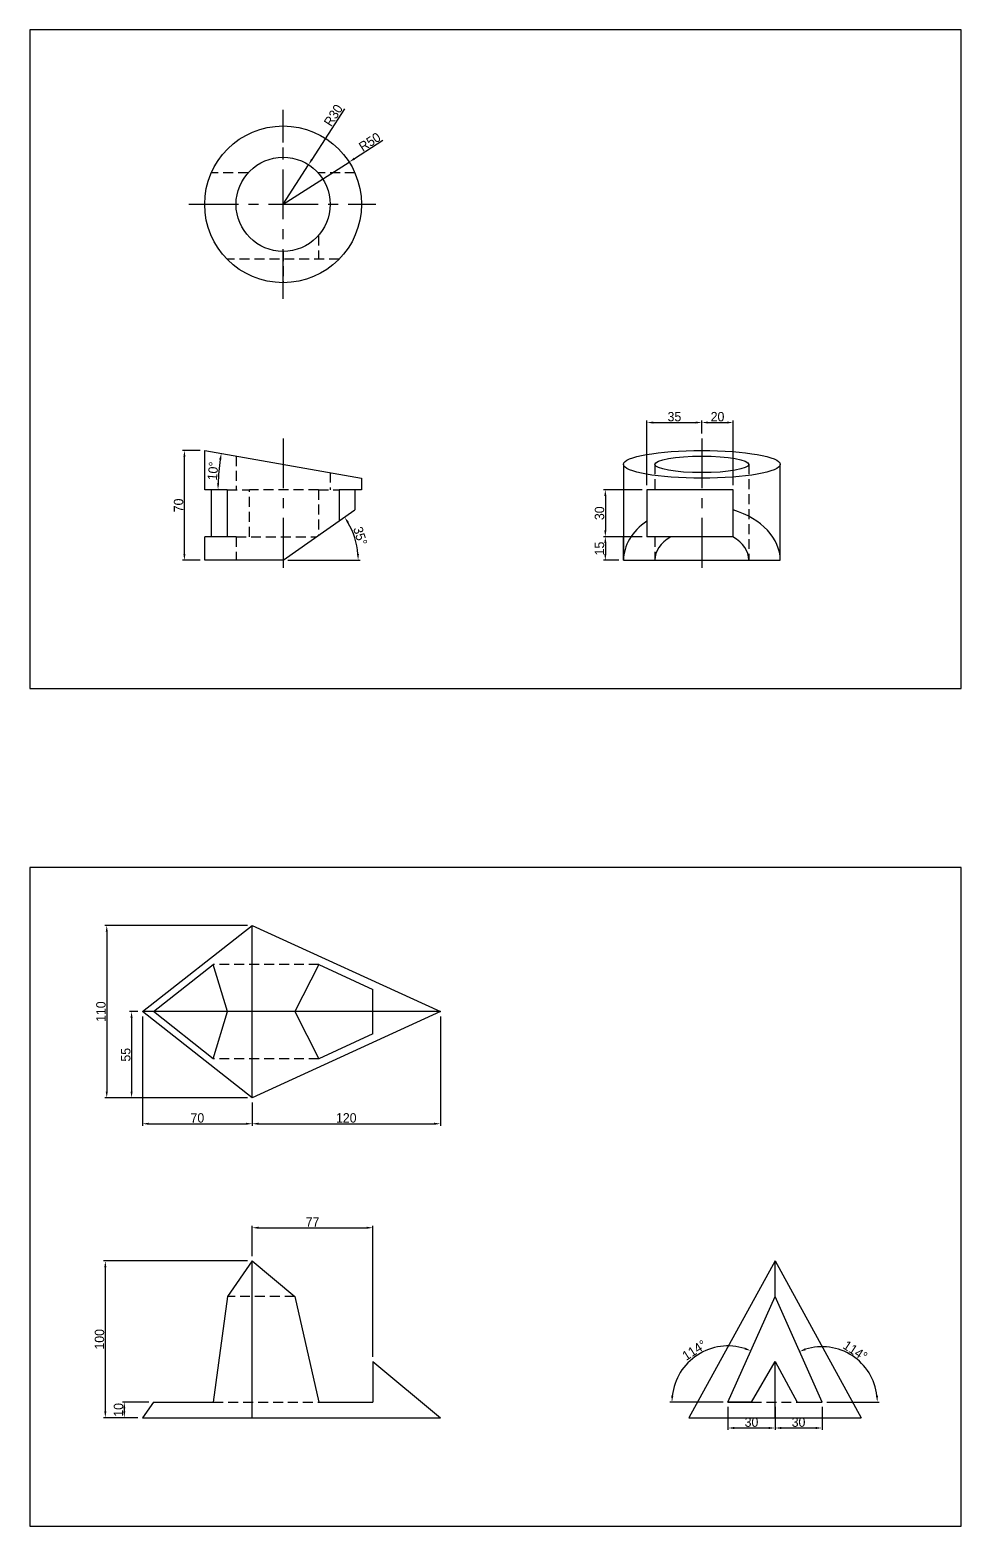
# Model space of a CAD drawing. Header units: millimetres. Extents: x 0 to 3581, y 939 to 3462.
# Drawn here: x 2987 to 3581, y 939 to 1894 of the extents above; entities that cross this region are included whole.
import ezdxf

# ---------------------------------------------------------------- set-up
doc = ezdxf.new("R2010")
doc.units = ezdxf.units.MM
doc.linetypes.add('CENTER', pattern=[50.8, 31.75, -6.35, 6.35, -6.35])
doc.linetypes.add('HIDDEN', pattern=[9.525, 6.35, -3.175])
for name, color, linetype in [('center', 3, 'CENTER'), ('dim', 1, 'Continuous'), ('hidden', 2, 'HIDDEN'), ('model', 7, 'Continuous')]:
    doc.layers.add(name, color=color, linetype=linetype)
doc.styles.get("Standard").update_dxf_attribs({"font": ''})
doc.styles.get('Standard').set_extended_font_data('Gulim')
doc.dimstyles.new('ISO-25', dxfattribs={"dimtxt": 6, "dimasz": 4, "dimexe": 1.25, "dimexo": 3, "dimtad": 1, "dimtxsty": 'Standard', "dimcen": 2.5, "dimadec": 0, "dimazin": 0, "dimtfac": 1, "dimtmove": 0, "dimatfit": 3, "dimfxl": 1, "dimarcsym": 0})

# ---------------------------------------------------------------- blocks, each defined once
blk = doc.blocks.new('*D169')
at = {"layer": 'Defpoints', "color": 0, "transparency": 16777216}
for p in [(3190.46, 1809.28), (3148.35, 1782.32)]:
    blk.add_point(p, dxfattribs=at)
at = {"layer": 'dim', "color": 0, "lineweight": -2, "transparency": 16777216}
for p, q in [((3211.86, 1822.98), (3193.83, 1811.44)), ((3148.35, 1782.32), (3190.46, 1809.28))]:
    blk.add_line(p, q, dxfattribs=at)
at = {"layer": 'dim', "color": 0, "transparency": 16777216}
blk.add_solid([(3193.47, 1812), (3194.19, 1810.88), (3190.46, 1809.28)], dxfattribs=at)
at = {"layer": 'dim', "color": 0, "transparency": 16777216, "insert": (3203.62, 1822.11), "char_height": 6, "attachment_point": 5, "rotation": 32.63195}
blk.add_mtext('R50', dxfattribs=at)
blk = doc.blocks.new('*D170')
at = {"layer": 'Defpoints', "color": 0, "transparency": 16777216}
for p in [(3164.56, 1807.56), (3148.35, 1782.32)]:
    blk.add_point(p, dxfattribs=at)
at = {"layer": 'dim', "color": 0, "lineweight": -2, "transparency": 16777216}
for p, q in [((3187.53, 1843.32), (3166.72, 1810.93)), ((3148.35, 1782.32), (3164.56, 1807.56))]:
    blk.add_line(p, q, dxfattribs=at)
at = {"layer": 'dim', "color": 0, "transparency": 16777216}
blk.add_solid([(3166.16, 1811.29), (3167.28, 1810.57), (3164.56, 1807.56)], dxfattribs=at)
at = {"layer": 'dim', "color": 0, "transparency": 16777216, "insert": (3180.41, 1839.09), "char_height": 6, "attachment_point": 5, "rotation": 57.28806}
blk.add_mtext('R30', dxfattribs=at)
blk = doc.blocks.new('*D171')
at = {"layer": 'Defpoints', "color": 0, "transparency": 16777216}
for p in [(3098.35, 1625.28), (3107.73, 1615.75), (3198.35, 1607.64), (3112.64, 1600.28), (3126.93, 1600.28)]:
    blk.add_point(p, dxfattribs=at)
at = {"layer": 'dim', "color": 0, "lineweight": -2, "transparency": 16777216}
blk.add_line((3109.64, 1600.28), (3105.58, 1600.28), dxfattribs=at)
blk.add_arc((3240.13, 1600.28), 133.3, 171.71935, 178.28065, dxfattribs=at)
at = {"layer": 'dim', "color": 0, "transparency": 16777216}
for points in [[(3107.56, 1619.58), (3108.88, 1619.37), (3108.86, 1623.42)], [(3107.56, 1604.27), (3106.22, 1604.29), (3106.83, 1600.28)]]:
    blk.add_solid(points, dxfattribs=at)
at = {"layer": 'dim', "color": 0, "transparency": 16777216, "insert": (3103.64, 1612.22), "char_height": 6, "attachment_point": 5, "rotation": 85}
blk.add_mtext('10°', dxfattribs=at)
blk = doc.blocks.new('*D172')
at = {"layer": 'Defpoints', "color": 0, "transparency": 16777216}
for p in [(3194.18, 1587.36), (3195.25, 1564.96), (3098.35, 1555.28), (3148.35, 1555.28), (3148.35, 1555.28)]:
    blk.add_point(p, dxfattribs=at)
at = {"layer": 'dim', "color": 0, "lineweight": -2, "transparency": 16777216}
blk.add_line((3151.35, 1555.28), (3197.49, 1555.28), dxfattribs=at)
blk.add_arc((3148.35, 1555.28), 47.89, 4.78695, 30.21305, dxfattribs=at)
at = {"layer": 'dim', "color": 0, "transparency": 16777216}
for points in [[(3189.17, 1579.02), (3190.3, 1579.73), (3187.58, 1582.75)], [(3196.74, 1559.3), (3195.41, 1559.24), (3196.24, 1555.28)]]:
    blk.add_solid(points, dxfattribs=at)
at = {"layer": 'dim', "color": 0, "transparency": 16777216, "insert": (3197.55, 1570.79), "char_height": 6, "attachment_point": 5, "rotation": 287.5}
blk.add_mtext('35°', dxfattribs=at)
blk = doc.blocks.new('*D173')
at = {"layer": 'Defpoints', "color": 0, "transparency": 16777216}
for p in [(3085.38, 1625.28), (3098.35, 1625.28), (3098.35, 1555.28)]:
    blk.add_point(p, dxfattribs=at)
at = {"layer": 'dim', "color": 0, "lineweight": -2, "transparency": 16777216}
for p, q in [((3095.35, 1625.28), (3084.13, 1625.28)), ((3085.38, 1559.28), (3085.38, 1621.28)), ((3095.35, 1555.28), (3084.13, 1555.28))]:
    blk.add_line(p, q, dxfattribs=at)
at = {"layer": 'dim', "color": 0, "transparency": 16777216}
for points in [[(3084.72, 1621.28), (3086.05, 1621.28), (3085.38, 1625.28)], [(3084.72, 1559.28), (3086.05, 1559.28), (3085.38, 1555.28)]]:
    blk.add_solid(points, dxfattribs=at)
at = {"layer": 'dim', "color": 0, "transparency": 16777216, "insert": (3081.68, 1590.28), "char_height": 6, "attachment_point": 5, "rotation": 90}
blk.add_mtext('70', dxfattribs=at)
blk = doc.blocks.new('*D174')
at = {"layer": 'Defpoints', "color": 0, "transparency": 16777216}
for p in [(3415.46, 1643.13), (3415.46, 1633.05), (3380.46, 1600.28)]:
    blk.add_point(p, dxfattribs=at)
at = {"layer": 'dim', "color": 0, "lineweight": -2, "transparency": 16777216}
for p, q in [((3380.46, 1603.28), (3380.46, 1644.38)), ((3384.46, 1643.13), (3411.46, 1643.13)), ((3415.46, 1636.05), (3415.46, 1644.38))]:
    blk.add_line(p, q, dxfattribs=at)
at = {"layer": 'dim', "color": 0, "transparency": 16777216}
for points in [[(3384.46, 1643.8), (3384.46, 1642.47), (3380.46, 1643.13)], [(3411.46, 1643.8), (3411.46, 1642.47), (3415.46, 1643.13)]]:
    blk.add_solid(points, dxfattribs=at)
at = {"layer": 'dim', "color": 0, "transparency": 16777216, "insert": (3397.96, 1646.84), "char_height": 6, "attachment_point": 5}
blk.add_mtext('35', dxfattribs=at)
blk = doc.blocks.new('*D175')
at = {"layer": 'Defpoints', "color": 0, "transparency": 16777216}
for p in [(3435.46, 1643.13), (3415.46, 1633.05), (3435.46, 1600.28)]:
    blk.add_point(p, dxfattribs=at)
at = {"layer": 'dim', "color": 0, "lineweight": -2, "transparency": 16777216}
for p, q in [((3415.46, 1636.05), (3415.46, 1644.38)), ((3419.46, 1643.13), (3431.46, 1643.13)), ((3435.46, 1603.28), (3435.46, 1644.38))]:
    blk.add_line(p, q, dxfattribs=at)
at = {"layer": 'dim', "color": 0, "transparency": 16777216}
for points in [[(3419.46, 1643.8), (3419.46, 1642.47), (3415.46, 1643.13)], [(3431.46, 1643.8), (3431.46, 1642.47), (3435.46, 1643.13)]]:
    blk.add_solid(points, dxfattribs=at)
at = {"layer": 'dim', "color": 0, "transparency": 16777216, "insert": (3425.46, 1646.84), "char_height": 6, "attachment_point": 5}
blk.add_mtext('20', dxfattribs=at)
blk = doc.blocks.new('*D176')
at = {"layer": 'Defpoints', "color": 0, "transparency": 16777216}
for p in [(3380.46, 1600.28), (3353.9, 1570.28), (3380.46, 1570.28)]:
    blk.add_point(p, dxfattribs=at)
at = {"layer": 'dim', "color": 0, "lineweight": -2, "transparency": 16777216}
for p, q in [((3377.46, 1600.28), (3352.65, 1600.28)), ((3353.9, 1596.28), (3353.9, 1574.28)), ((3377.46, 1570.28), (3352.65, 1570.28))]:
    blk.add_line(p, q, dxfattribs=at)
at = {"layer": 'dim', "color": 0, "transparency": 16777216}
for points in [[(3353.23, 1596.28), (3354.57, 1596.28), (3353.9, 1600.28)], [(3353.23, 1574.28), (3354.57, 1574.28), (3353.9, 1570.28)]]:
    blk.add_solid(points, dxfattribs=at)
at = {"layer": 'dim', "color": 0, "transparency": 16777216, "insert": (3350.2, 1585.28), "char_height": 6, "attachment_point": 5, "rotation": 90}
blk.add_mtext('30', dxfattribs=at)
blk = doc.blocks.new('*D177')
at = {"layer": 'Defpoints', "color": 0, "transparency": 16777216}
for p in [(3380.46, 1570.28), (3353.9, 1555.28), (3365.46, 1555.28)]:
    blk.add_point(p, dxfattribs=at)
at = {"layer": 'dim', "color": 0, "lineweight": -2, "transparency": 16777216}
for p, q in [((3377.46, 1570.28), (3352.65, 1570.28)), ((3353.9, 1566.28), (3353.9, 1559.28)), ((3362.46, 1555.28), (3352.65, 1555.28))]:
    blk.add_line(p, q, dxfattribs=at)
at = {"layer": 'dim', "color": 0, "transparency": 16777216}
for points in [[(3353.23, 1566.28), (3354.57, 1566.28), (3353.9, 1570.28)], [(3353.23, 1559.28), (3354.57, 1559.28), (3353.9, 1555.28)]]:
    blk.add_solid(points, dxfattribs=at)
at = {"layer": 'dim', "color": 0, "transparency": 16777216, "insert": (3350.19, 1562.78), "char_height": 6, "attachment_point": 5, "rotation": 90}
blk.add_mtext('15', dxfattribs=at)
blk = doc.blocks.new('*D178')
at = {"layer": 'Defpoints', "color": 0, "transparency": 16777216}
for p in [(3128.65, 1322.37), (3035.85, 1212.37), (3128.65, 1212.37)]:
    blk.add_point(p, dxfattribs=at)
at = {"layer": 'dim', "color": 0, "lineweight": -2, "transparency": 16777216}
for p, q in [((3125.65, 1322.37), (3034.6, 1322.37)), ((3035.85, 1318.37), (3035.85, 1216.37)), ((3125.65, 1212.37), (3034.6, 1212.37))]:
    blk.add_line(p, q, dxfattribs=at)
at = {"layer": 'dim', "color": 0, "transparency": 16777216}
for points in [[(3035.18, 1318.37), (3036.52, 1318.37), (3035.85, 1322.37)], [(3035.18, 1216.37), (3036.52, 1216.37), (3035.85, 1212.37)]]:
    blk.add_solid(points, dxfattribs=at)
at = {"layer": 'dim', "color": 0, "transparency": 16777216, "insert": (3032.14, 1267.37), "char_height": 6, "attachment_point": 5, "rotation": 90}
blk.add_mtext('110', dxfattribs=at)
blk = doc.blocks.new('*D179')
at = {"layer": 'Defpoints', "color": 0, "transparency": 16777216}
for p in [(3058.65, 1267.37), (3051.68, 1212.37), (3128.65, 1212.37)]:
    blk.add_point(p, dxfattribs=at)
at = {"layer": 'dim', "color": 0, "lineweight": -2, "transparency": 16777216}
for p, q in [((3055.65, 1267.37), (3050.43, 1267.37)), ((3051.68, 1263.37), (3051.68, 1216.37)), ((3125.65, 1212.37), (3050.43, 1212.37))]:
    blk.add_line(p, q, dxfattribs=at)
at = {"layer": 'dim', "color": 0, "transparency": 16777216}
for points in [[(3051.01, 1263.37), (3052.34, 1263.37), (3051.68, 1267.37)], [(3051.01, 1216.37), (3052.34, 1216.37), (3051.68, 1212.37)]]:
    blk.add_solid(points, dxfattribs=at)
at = {"layer": 'dim', "color": 0, "transparency": 16777216, "insert": (3047.98, 1239.87), "char_height": 6, "attachment_point": 5, "rotation": 90}
blk.add_mtext('55', dxfattribs=at)
blk = doc.blocks.new('*D180')
at = {"layer": 'Defpoints', "color": 0, "transparency": 16777216}
for p in [(3058.65, 1267.37), (3128.65, 1212.37), (3128.65, 1195.87)]:
    blk.add_point(p, dxfattribs=at)
at = {"layer": 'dim', "color": 0, "lineweight": -2, "transparency": 16777216}
for p, q in [((3058.65, 1264.37), (3058.65, 1194.62)), ((3128.65, 1209.37), (3128.65, 1194.62)), ((3062.65, 1195.87), (3124.65, 1195.87))]:
    blk.add_line(p, q, dxfattribs=at)
at = {"layer": 'dim', "color": 0, "transparency": 16777216}
for points in [[(3062.65, 1196.54), (3062.65, 1195.2), (3058.65, 1195.87)], [(3124.65, 1196.54), (3124.65, 1195.2), (3128.65, 1195.87)]]:
    blk.add_solid(points, dxfattribs=at)
at = {"layer": 'dim', "color": 0, "transparency": 16777216, "insert": (3093.65, 1199.57), "char_height": 6, "attachment_point": 5}
blk.add_mtext('70', dxfattribs=at)
blk = doc.blocks.new('*D181')
at = {"layer": 'Defpoints', "color": 0, "transparency": 16777216}
for p in [(3248.65, 1267.37), (3128.65, 1212.37), (3248.65, 1195.87)]:
    blk.add_point(p, dxfattribs=at)
at = {"layer": 'dim', "color": 0, "lineweight": -2, "transparency": 16777216}
for p, q in [((3248.65, 1264.37), (3248.65, 1194.62)), ((3128.65, 1209.37), (3128.65, 1194.62)), ((3132.65, 1195.87), (3244.65, 1195.87))]:
    blk.add_line(p, q, dxfattribs=at)
at = {"layer": 'dim', "color": 0, "transparency": 16777216}
for points in [[(3132.65, 1196.54), (3132.65, 1195.2), (3128.65, 1195.87)], [(3244.65, 1196.54), (3244.65, 1195.2), (3248.65, 1195.87)]]:
    blk.add_solid(points, dxfattribs=at)
at = {"layer": 'dim', "color": 0, "transparency": 16777216, "insert": (3188.65, 1199.58), "char_height": 6, "attachment_point": 5}
blk.add_mtext('120', dxfattribs=at)
blk = doc.blocks.new('*D182')
at = {"layer": 'Defpoints', "color": 0, "transparency": 16777216}
for p in [(3205.65, 1129.53), (3128.65, 1108.38), (3205.65, 1044.21)]:
    blk.add_point(p, dxfattribs=at)
at = {"layer": 'dim', "color": 0, "lineweight": -2, "transparency": 16777216}
for p, q in [((3128.65, 1111.38), (3128.65, 1130.78)), ((3132.65, 1129.53), (3201.65, 1129.53)), ((3205.65, 1047.21), (3205.65, 1130.78))]:
    blk.add_line(p, q, dxfattribs=at)
at = {"layer": 'dim', "color": 0, "transparency": 16777216}
for points in [[(3132.65, 1130.2), (3132.65, 1128.87), (3128.65, 1129.53)], [(3201.65, 1130.2), (3201.65, 1128.87), (3205.65, 1129.53)]]:
    blk.add_solid(points, dxfattribs=at)
at = {"layer": 'dim', "color": 0, "transparency": 16777216, "insert": (3167.15, 1133.23), "char_height": 6, "attachment_point": 5}
blk.add_mtext('77', dxfattribs=at)
blk = doc.blocks.new('*D183')
at = {"layer": 'Defpoints', "color": 0, "transparency": 16777216}
for p in [(3128.65, 1108.38), (3034.94, 1008.38), (3058.65, 1008.38)]:
    blk.add_point(p, dxfattribs=at)
at = {"layer": 'dim', "color": 0, "lineweight": -2, "transparency": 16777216}
for p, q in [((3125.65, 1108.38), (3033.69, 1108.38)), ((3034.94, 1104.38), (3034.94, 1012.38)), ((3055.65, 1008.38), (3033.69, 1008.38))]:
    blk.add_line(p, q, dxfattribs=at)
at = {"layer": 'dim', "color": 0, "transparency": 16777216}
for points in [[(3034.28, 1104.38), (3035.61, 1104.38), (3034.94, 1108.38)], [(3034.28, 1012.38), (3035.61, 1012.38), (3034.94, 1008.38)]]:
    blk.add_solid(points, dxfattribs=at)
at = {"layer": 'dim', "color": 0, "transparency": 16777216, "insert": (3031.23, 1058.38), "char_height": 6, "attachment_point": 5, "rotation": 90}
blk.add_mtext('100', dxfattribs=at)
blk = doc.blocks.new('*D184')
at = {"layer": 'Defpoints', "color": 0, "transparency": 16777216}
for p in [(3065.65, 1018.38), (3047.04, 1008.38), (3058.65, 1008.38)]:
    blk.add_point(p, dxfattribs=at)
at = {"layer": 'dim', "color": 0, "lineweight": -2, "transparency": 16777216}
for p, q in [((3062.65, 1018.38), (3045.79, 1018.38)), ((3047.04, 1014.38), (3047.04, 1012.38)), ((3055.65, 1008.38), (3045.79, 1008.38))]:
    blk.add_line(p, q, dxfattribs=at)
at = {"layer": 'dim', "color": 0, "transparency": 16777216}
for points in [[(3046.38, 1014.38), (3047.71, 1014.38), (3047.04, 1018.38)], [(3046.38, 1012.38), (3047.71, 1012.38), (3047.04, 1008.38)]]:
    blk.add_solid(points, dxfattribs=at)
at = {"layer": 'dim', "color": 0, "transparency": 16777216, "insert": (3043.34, 1013.38), "char_height": 6, "attachment_point": 5, "rotation": 90}
blk.add_mtext('10', dxfattribs=at)
blk = doc.blocks.new('*D185')
at = {"layer": 'Defpoints', "color": 0, "transparency": 16777216}
for p in [(3462.14, 1085.76), (3423.49, 1053.06), (3432.14, 1018.38), (3432.14, 1018.38), (3447.14, 1018.38)]:
    blk.add_point(p, dxfattribs=at)
at = {"layer": 'dim', "color": 0, "lineweight": -2, "transparency": 16777216}
blk.add_line((3429.14, 1018.38), (3395.14, 1018.38), dxfattribs=at)
blk.add_arc((3432.14, 1018.38), 35.75, 72.41484, 173.58516, dxfattribs=at)
at = {"layer": 'dim', "color": 0, "transparency": 16777216}
for points in [[(3443.18, 1053.08), (3442.7, 1051.83), (3446.68, 1051.03)], [(3397.28, 1022.33), (3395.95, 1022.41), (3396.39, 1018.38)]]:
    blk.add_solid(points, dxfattribs=at)
at = {"layer": 'dim', "color": 0, "transparency": 16777216, "insert": (3410.65, 1051.47), "char_height": 6, "attachment_point": 5, "rotation": 33}
blk.add_mtext('114°', dxfattribs=at)
blk = doc.blocks.new('*D186')
at = {"layer": 'Defpoints', "color": 0, "transparency": 16777216}
for p in [(3462.14, 1085.76), (3519.92, 1040.09), (3476.35, 1018.38), (3492.14, 1018.38), (3492.14, 1018.38)]:
    blk.add_point(p, dxfattribs=at)
at = {"layer": 'dim', "color": 0, "lineweight": -2, "transparency": 16777216}
blk.add_line((3495.14, 1018.38), (3528.65, 1018.38), dxfattribs=at)
blk.add_arc((3492.14, 1018.38), 35.26, 6.50322, 107.49678, dxfattribs=at)
at = {"layer": 'dim', "color": 0, "transparency": 16777216}
for points in [[(3481.77, 1051.38), (3481.3, 1052.63), (3477.8, 1050.59)], [(3527.84, 1022.41), (3526.51, 1022.33), (3527.4, 1018.38)]]:
    blk.add_solid(points, dxfattribs=at)
at = {"layer": 'dim', "color": 0, "transparency": 16777216, "insert": (3513.36, 1051.06), "char_height": 6, "attachment_point": 5, "rotation": 327}
blk.add_mtext('114°', dxfattribs=at)
blk = doc.blocks.new('*D187')
at = {"layer": 'Defpoints', "color": 0, "transparency": 16777216}
for p in [(3432.14, 1018.38), (3462.14, 1018.38), (3462.14, 1001.81)]:
    blk.add_point(p, dxfattribs=at)
at = {"layer": 'dim', "color": 0, "lineweight": -2, "transparency": 16777216}
for p, q in [((3432.14, 1015.38), (3432.14, 1000.56)), ((3462.14, 1015.38), (3462.14, 1000.56)), ((3436.14, 1001.81), (3458.14, 1001.81))]:
    blk.add_line(p, q, dxfattribs=at)
at = {"layer": 'dim', "color": 0, "transparency": 16777216}
for points in [[(3436.14, 1002.48), (3436.14, 1001.14), (3432.14, 1001.81)], [(3458.14, 1002.48), (3458.14, 1001.14), (3462.14, 1001.81)]]:
    blk.add_solid(points, dxfattribs=at)
at = {"layer": 'dim', "color": 0, "transparency": 16777216, "insert": (3447.14, 1005.51), "char_height": 6, "attachment_point": 5}
blk.add_mtext('30', dxfattribs=at)
blk = doc.blocks.new('*D188')
at = {"layer": 'Defpoints', "color": 0, "transparency": 16777216}
for p in [(3462.14, 1018.38), (3492.14, 1018.38), (3492.14, 1001.81)]:
    blk.add_point(p, dxfattribs=at)
at = {"layer": 'dim', "color": 0, "lineweight": -2, "transparency": 16777216}
for p, q in [((3462.14, 1015.38), (3462.14, 1000.56)), ((3492.14, 1015.38), (3492.14, 1000.56)), ((3466.14, 1001.81), (3488.14, 1001.81))]:
    blk.add_line(p, q, dxfattribs=at)
at = {"layer": 'dim', "color": 0, "transparency": 16777216}
for points in [[(3466.14, 1002.48), (3466.14, 1001.14), (3462.14, 1001.81)], [(3488.14, 1002.48), (3488.14, 1001.14), (3492.14, 1001.81)]]:
    blk.add_solid(points, dxfattribs=at)
at = {"layer": 'dim', "color": 0, "transparency": 16777216, "insert": (3477.14, 1005.51), "char_height": 6, "attachment_point": 5}
blk.add_mtext('30', dxfattribs=at)

msp = doc.modelspace()

# ---------------------------------------------------------------- linework, layer by layer
at = {"layer": 'center'}
for p, q in [((3148.35, 1721.966), (3148.35, 1842.56)), ((3088.241, 1782.318), (3207.436, 1782.318)), ((3148.35, 1633.049), (3148.35, 1549.064)), ((3415.459, 1633.049), (3415.459, 1549.064))]:
    msp.add_line(p, q, dxfattribs=at)
at = {"layer": 'hidden'}
for p, q in [((3148.35, 1812.318), (3148.35, 1832.318)), ((3125.989, 1802.318), (3102.524, 1802.318)), ((3194.176, 1802.318), (3170.71, 1802.318)), ((3170.85, 1762.475), (3170.85, 1747.318)), ((3184.057, 1747.318), (3112.643, 1747.318)), ((3148.35, 1752.318), (3148.35, 1732.318)), ((3118.35, 1621.75), (3118.35, 1600.276)), ((3385.459, 1616.46), (3385.459, 1600.276)), ((3445.459, 1616.46), (3445.459, 1555.276)), ((3178.35, 1611.17), (3178.35, 1600.276)), ((3112.643, 1600.276), (3126.928, 1600.276)), ((3126.928, 1570.276), (3126.928, 1600.276)), ((3170.85, 1600.276), (3126.928, 1600.276)), ((3170.85, 1600.276), (3170.85, 1571.031)), ((3170.85, 1600.276), (3184.057, 1600.276)), ((3118.35, 1570.276), (3112.643, 1570.276)), ((3118.35, 1570.276), (3118.35, 1555.276)), ((3118.35, 1570.276), (3169.772, 1570.276)), ((3385.459, 1570.276), (3385.459, 1555.276)), ((3171.193, 1297.368), (3103.83, 1297.368)), ((3171.193, 1237.368), (3103.83, 1237.368)), ((3155.79, 1085.759), (3112.815, 1085.759)), ((3103.83, 1018.378), (3171.193, 1018.378)), ((3447.139, 1018.378), (3476.348, 1018.378))]:
    msp.add_line(p, q, dxfattribs=at)
at = {"layer": 'model'}
for p, q in [((3098.35, 1600.276), (3098.35, 1625.276)), ((3098.35, 1625.276), (3198.35, 1607.643)), ((3365.459, 1616.46), (3365.459, 1555.276)), ((3465.459, 1555.276), (3465.459, 1616.46)), ((3198.35, 1607.643), (3198.35, 1600.276)), ((3112.643, 1600.276), (3098.35, 1600.276)), ((3102.524, 1600.276), (3102.524, 1570.276)), ((3112.643, 1600.276), (3112.643, 1570.276)), ((3198.35, 1600.276), (3184.057, 1600.276)), ((3184.057, 1600.276), (3184.057, 1580.279)), ((3194.176, 1600.276), (3194.176, 1587.364)), ((3435.459, 1600.276), (3380.459, 1600.276)), ((3380.459, 1600.276), (3380.459, 1570.276)), ((3435.459, 1570.276), (3435.459, 1600.276)), ((3148.35, 1555.276), (3194.176, 1587.364)), ((3098.35, 1555.276), (3098.35, 1570.276)), ((3112.643, 1570.276), (3098.35, 1570.276)), ((3365.459, 1555.276), (3365.459, 1570.276)), ((3435.459, 1570.276), (3380.459, 1570.276)), ((3148.35, 1555.276), (3098.35, 1555.276)), ((3365.459, 1555.276), (3465.459, 1555.276)), ((3058.648, 1267.368), (3128.648, 1322.368)), ((3128.648, 1212.368), (3128.648, 1322.368)), ((3128.648, 1322.368), (3248.648, 1267.368)), ((3065.648, 1267.368), (3103.83, 1297.368)), ((3112.815, 1267.368), (3103.83, 1297.368)), ((3171.193, 1297.368), (3155.79, 1267.368)), ((3171.193, 1297.368), (3205.648, 1281.577)), ((3205.648, 1253.16), (3205.648, 1281.577)), ((3128.648, 1267.368), (3058.648, 1267.368)), ((3128.648, 1212.368), (3058.648, 1267.368)), ((3103.83, 1237.368), (3065.648, 1267.368)), ((3103.83, 1237.368), (3112.815, 1267.368)), ((3248.648, 1267.368), (3128.648, 1267.368)), ((3248.648, 1267.368), (3128.648, 1212.368)), ((3155.79, 1267.368), (3171.193, 1237.368)), ((3205.648, 1253.16), (3171.193, 1237.368)), ((3128.648, 1108.378), (3112.815, 1085.759)), ((3128.648, 1008.378), (3128.648, 1108.378)), ((3128.648, 1108.378), (3155.79, 1085.759)), ((3462.139, 1108.378), (3407.139, 1008.378)), ((3462.139, 1108.378), (3517.139, 1008.378)), ((3462.139, 1085.759), (3462.139, 1108.378)), ((3112.815, 1085.759), (3103.83, 1018.378)), ((3155.79, 1085.759), (3171.193, 1018.378)), ((3432.139, 1018.378), (3462.139, 1085.759)), ((3492.139, 1018.378), (3462.139, 1085.759)), ((3205.648, 1044.211), (3205.648, 1018.378)), ((3205.648, 1044.211), (3248.648, 1008.378)), ((3447.139, 1018.378), (3462.139, 1044.211)), ((3462.139, 1008.378), (3462.139, 1044.211)), ((3462.139, 1044.211), (3476.348, 1018.378)), ((3065.648, 1018.378), (3058.648, 1008.378)), ((3065.648, 1018.378), (3103.83, 1018.378)), ((3128.648, 1008.378), (3128.648, 1018.378)), ((3171.193, 1018.378), (3205.648, 1018.378)), ((3432.139, 1018.378), (3447.139, 1018.378)), ((3447.139, 1018.378), (3432.139, 1018.378)), ((3476.348, 1018.378), (3492.139, 1018.378)), ((3058.648, 1008.378), (3248.648, 1008.378)), ((3407.139, 1008.378), (3517.139, 1008.378))]:
    msp.add_line(p, q, dxfattribs=at)
for points in [[(3580.835, 1893.565), (2986.835, 1893.565), (2986.835, 1473.565), (3580.835, 1473.565)], [(2986.835, 939.244), (3580.835, 939.244), (3580.835, 1359.244), (2986.835, 1359.244)]]:
    msp.add_lwpolyline(points, close=True, dxfattribs=at)
for radius in [50, 30]:
    msp.add_circle((3148.35, 1782.318), radius, dxfattribs=at)
for major_axis in [(-50, 0), (-30, 0)]:
    msp.add_ellipse((3415.459, 1616.46), major_axis=major_axis, ratio=0.176327, dxfattribs=at)
for major_axis, ratio, start_param, end_param in [((-50, 0), 0.7002075, 3.1415927, 4.3008721), ((-50, 0), 0.7002075, 5.4877865, 6.2831853), ((30, 0), 0.6666667, 2.2935306, 3.1415927), ((30, 0), 0.6666667, 0, 0.8480621)]:
    msp.add_ellipse((3415.459, 1555.276), major_axis=major_axis, ratio=ratio, start_param=start_param, end_param=end_param, dxfattribs=at)

# ---------------------------------------------------------------- dimensions: what is measured, and where the dimension line sits
at = {"layer": 'dim'}
for mpoint, picture, middle in [((3164.562, 1807.56), '*D170', (3183.527, 1837.086)), ((3190.457, 1809.28), '*D169', (3205.616, 1818.986))]:
    dim = msp.add_radius_dim(center=(3148.35, 1782.318), mpoint=mpoint, dimstyle='ISO-25', dxfattribs=at)
    dim.commit()
    dim.dimension.update_dxf_attribs({"geometry": picture, "text_midpoint": middle, "dimtype": 164})
for base, p1, p2, picture, middle in [((3415.459, 1643.134), (3380.459, 1600.276), (3415.459, 1633.049), '*D174', (3397.959, 1646.835)), ((3435.459, 1643.134), (3415.459, 1633.049), (3435.459, 1600.276), '*D175', (3425.459, 1646.835)), ((3128.648, 1195.868), (3058.648, 1267.368), (3128.648, 1212.368), '*D180', (3093.648, 1199.573)), ((3248.648, 1195.868), (3128.648, 1212.368), (3248.648, 1267.368), '*D181', (3188.648, 1199.577)), ((3205.648, 1129.532), (3128.648, 1108.378), (3205.648, 1044.211), '*D182', (3167.148, 1133.233)), ((3462.139, 1001.811), (3432.139, 1018.378), (3462.139, 1018.378), '*D187', (3447.139, 1005.512)), ((3492.139, 1001.811), (3462.139, 1018.378), (3492.139, 1018.378), '*D188', (3477.139, 1005.512))]:
    dim = msp.add_linear_dim(base=base, p1=p1, p2=p2, dimstyle='ISO-25', dxfattribs=at)
    dim.commit()
    dim.dimension.update_dxf_attribs({"geometry": picture, "text_midpoint": middle})
for base, p1, p2, picture, middle in [((3085.383, 1625.276), (3098.35, 1555.276), (3098.35, 1625.276), '*D173', (3081.678, 1590.276)), ((3353.9, 1570.276), (3380.459, 1600.276), (3380.459, 1570.276), '*D176', (3350.199, 1585.276)), ((3353.9, 1555.276), (3380.459, 1570.276), (3365.459, 1555.276), '*D177', (3350.191, 1562.776)), ((3035.851, 1212.368), (3128.648, 1322.368), (3128.648, 1212.368), '*D178', (3032.143, 1267.368)), ((3051.677, 1212.368), (3058.648, 1267.368), (3128.648, 1212.368), '*D179', (3047.98, 1239.868)), ((3034.943, 1008.378), (3128.648, 1108.378), (3058.648, 1008.378), '*D183', (3031.234, 1058.378)), ((3047.045, 1008.378), (3065.648, 1018.378), (3058.648, 1008.378), '*D184', (3043.336, 1013.378))]:
    dim = msp.add_linear_dim(base=base, p1=p1, p2=p2, angle=90, dimstyle='ISO-25', dxfattribs=at)
    dim.commit()
    dim.dimension.update_dxf_attribs({"geometry": picture, "text_midpoint": middle})
for base, line1, line2, picture, middle in [((3107.732, 1615.751), ((3112.643, 1600.276), (3126.928, 1600.276)), ((3098.35, 1625.276), (3198.35, 1607.643)), '*D171', (3103.643, 1612.217)), ((3195.251, 1564.96), ((3148.35, 1555.276), (3098.35, 1555.276)), ((3148.35, 1555.276), (3194.176, 1587.364)), '*D172', (3197.553, 1570.79)), ((3423.492, 1053.061), ((3447.139, 1018.378), (3432.139, 1018.378)), ((3432.139, 1018.378), (3462.139, 1085.759)), '*D185', (3410.651, 1051.467)), ((3519.925, 1040.086), ((3476.348, 1018.378), (3492.139, 1018.378)), ((3492.139, 1018.378), (3462.139, 1085.759)), '*D186', (3513.364, 1051.06))]:
    dim = msp.add_angular_dim_2l(base=base, line1=line1, line2=line2, dimstyle='ISO-25', dxfattribs=at)
    dim.commit()
    dim.dimension.update_dxf_attribs({"geometry": picture, "text_midpoint": middle})

doc.saveas('drawing.dxf')
